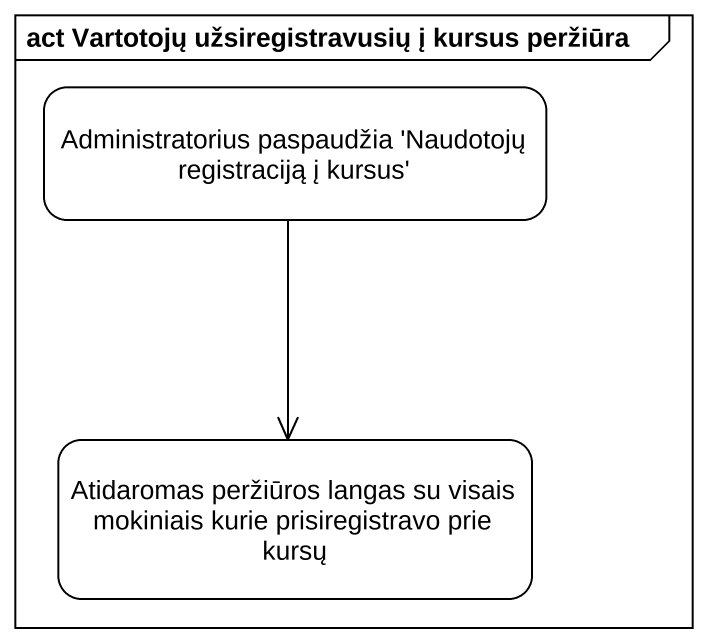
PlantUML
@startuml
mainframe act Vartotojų užsiregistravusių į kursus peržiūra
hide empty description
state "Administratorius paspaudžia 'Naudotojų registraciją į kursus'" as Administratorius_paspaudžia
state "Atidaromas peržiūros langas su visais mokiniais kurie prisiregistravo prie kursų" as Atidaromas_peržiūros_langas
Administratorius_paspaudžia --> Atidaromas_peržiūros_langas
@enduml
